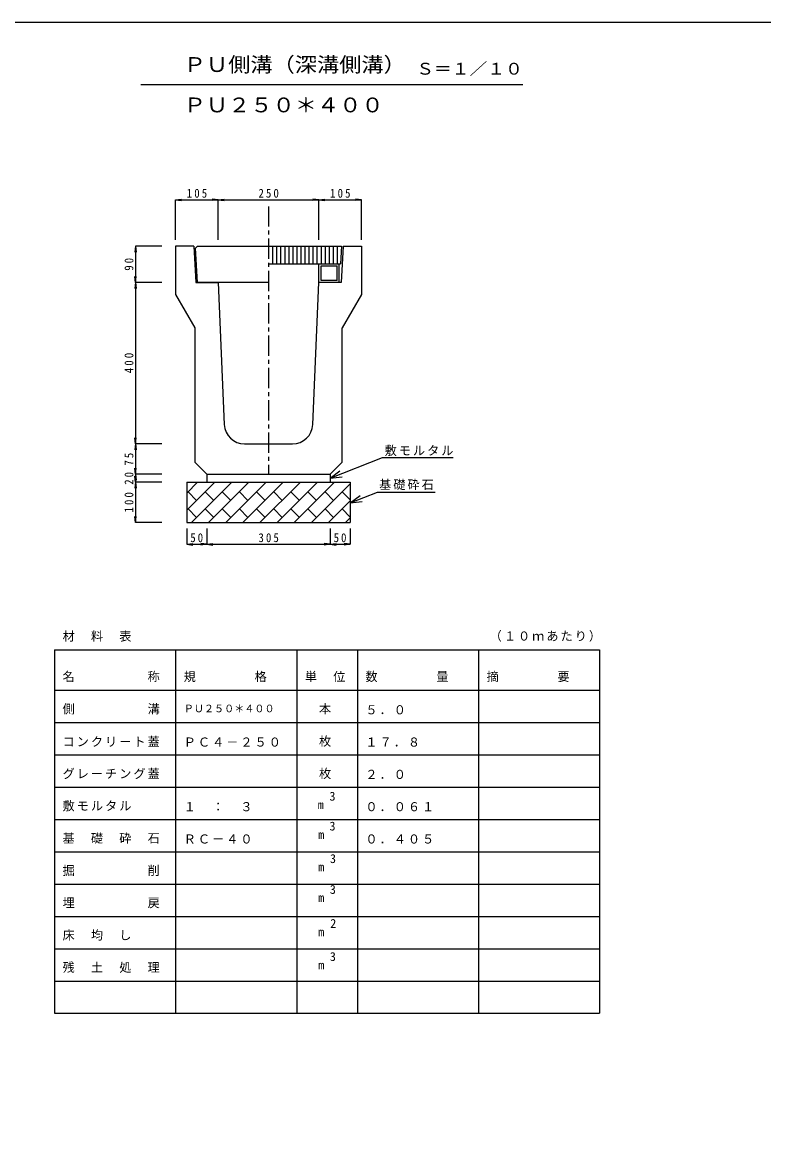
# Model space of a CAD drawing. Units: millimetres, scale not verified. Extents: x -4010 to 3990, y -2662 to 2838.
# Drawn here: x -352 to 1485, y 88 to 2838 of the extents above; entities that cross this region are included whole.
import ezdxf
from ezdxf.enums import TextEntityAlignment as Align

# ---------------------------------------------------------------- set-up
doc = ezdxf.new("R2010")
doc.units = ezdxf.units.MM
doc.header["$LTSCALE"] = 10
doc.linetypes.add('CHAIN1', pattern=[8, 5, -1, 1, -1])
doc.layers.add('0-0', color=7, linetype='Continuous')
doc.styles.add('ＭＳ ゴシック', font='')
doc.styles.get('ＭＳ ゴシック').set_extended_font_data('MS Gothic')

msp = doc.modelspace()

# ---------------------------------------------------------------- linework, layer by layer
at = {"layer": '0-0'}
for p, q in [((-57.91, 2684.32), (888.17, 2684.32)), ((28.19, 2398.69), (43.06, 2400.65)), ((28.19, 2398.69), (133.18, 2398.69)), ((28.19, 2299.96), (28.19, 2398.69)), ((28.19, 2398.69), (43.06, 2396.73)), ((133.18, 2398.69), (118.31, 2400.65)), ((133.18, 2398.69), (118.31, 2396.73)), ((133.18, 2398.69), (148.06, 2400.65)), ((133.18, 2299.96), (133.18, 2398.69)), ((133.18, 2398.69), (383.18, 2398.69)), ((133.18, 2398.69), (148.06, 2396.73)), ((383.18, 2398.69), (368.31, 2400.65)), ((383.18, 2398.69), (368.31, 2396.73)), ((383.18, 2398.69), (398.06, 2400.65)), ((383.18, 2299.96), (383.18, 2398.69)), ((383.18, 2398.69), (488.19, 2398.69)), ((383.18, 2398.69), (398.06, 2396.73)), ((488.19, 2398.69), (473.31, 2400.65)), ((488.19, 2398.69), (473.31, 2396.73)), ((488.19, 2299.96), (488.19, 2398.69)), ((-71.17, 2284.32), (-73.13, 2269.44)), ((-71.17, 2284.32), (-71.17, 2194.32)), ((-6.08, 2284.32), (-71.17, 2284.32)), ((-71.17, 2284.32), (-69.21, 2269.44)), ((73.18, 2284.32), (78.18, 2194.32)), ((82.19, 2284.32), (77.46, 2279.32)), ((268.19, 2284.32), (268.19, 2240.32)), ((278.18, 2284.32), (278.18, 2240.32)), ((288.18, 2284.32), (288.18, 2240.32)), ((298.19, 2284.32), (298.19, 2240.32)), ((308.18, 2284.32), (308.18, 2240.32)), ((318.19, 2284.32), (318.19, 2240.32)), ((328.18, 2284.32), (328.18, 2240.32)), ((338.19, 2284.32), (338.19, 2240.32)), ((348.18, 2284.32), (348.18, 2240.32)), ((358.19, 2284.32), (358.19, 2240.32)), ((368.18, 2284.32), (368.18, 2240.32)), ((378.18, 2284.32), (378.18, 2240.32)), ((388.18, 2284.32), (388.18, 2240.32)), ((398.18, 2284.32), (398.18, 2240.32)), ((408.19, 2284.32), (408.19, 2240.32)), ((418.18, 2284.32), (418.18, 2240.32)), ((428.19, 2284.32), (428.19, 2240.32)), ((443.18, 2284.32), (438.18, 2194.32)), ((82.19, 2194.32), (77.46, 2279.32)), ((258.18, 2240.32), (436.74, 2240.32)), ((383.18, 2194.32), (383.18, 2240.32)), ((388.18, 2235.32), (428.19, 2235.32)), ((388.18, 2199.32), (388.18, 2235.32)), ((428.19, 2199.32), (428.19, 2235.32)), ((433.19, 2194.32), (433.19, 2240.32)), ((-71.17, 2194.32), (-73.13, 2209.19)), ((-71.17, 2194.32), (-69.21, 2209.19)), ((-71.17, 2194.32), (-73.13, 2179.44)), ((-6.08, 2194.32), (-71.17, 2194.32)), ((-71.17, 2194.32), (-69.21, 2179.44)), ((-71.17, 2194.32), (-71.17, 1794.32)), ((-6.08, 2194.32), (-71.17, 2194.32)), ((78.18, 2194.32), (133.18, 2194.32)), ((258.18, 2194.32), (82.19, 2194.32)), ((133.18, 2194.32), (148.59, 1842.13)), ((367.78, 1842.13), (383.18, 2194.32)), ((438.18, 2194.32), (383.18, 2194.32)), ((428.19, 2199.32), (388.18, 2199.32)), ((28.19, 2164.32), (75.68, 2082.04)), ((488.19, 2164.32), (440.68, 2082.04)), ((75.68, 2082.04), (75.68, 1749.32)), ((440.68, 1749.32), (440.68, 2082.04)), ((-71.17, 1794.32), (-73.13, 1809.19)), ((-71.17, 1794.32), (-73.13, 1779.44)), ((-71.17, 1794.32), (-69.21, 1809.19)), ((-6.08, 1794.32), (-71.17, 1794.32)), ((-71.17, 1794.32), (-69.21, 1779.44)), ((-71.17, 1794.32), (-71.17, 1719.32)), ((198.55, 1794.32), (317.82, 1794.32)), ((410.68, 1709.65), (540.59, 1760.56)), ((540.59, 1760.56), (715.77, 1760.56)), ((-71.17, 1719.32), (-73.13, 1734.19)), ((-71.17, 1719.32), (-69.21, 1734.19)), ((75.68, 1749.32), (105.68, 1719.32)), ((440.68, 1749.32), (410.68, 1719.32)), ((-71.17, 1719.32), (-73.13, 1704.44)), ((-71.17, 1699.32), (-73.13, 1714.19)), ((-6.08, 1719.32), (-71.17, 1719.32)), ((-71.17, 1719.32), (-69.21, 1704.44)), ((-71.17, 1719.32), (-71.17, 1699.32)), ((-71.17, 1699.32), (-69.21, 1714.19)), ((105.68, 1719.32), (410.68, 1719.32)), ((105.68, 1719.32), (105.68, 1699.32)), ((410.68, 1709.65), (434.83, 1727.45)), ((410.68, 1719.32), (410.68, 1699.32)), ((410.68, 1709.65), (440.5, 1712.99)), ((-71.17, 1699.32), (-73.13, 1684.44)), ((-6.08, 1699.32), (-71.17, 1699.32)), ((-71.17, 1699.32), (-69.21, 1684.44)), ((-71.17, 1699.32), (-71.17, 1599.32)), ((55.68, 1699.32), (460.68, 1699.32)), ((55.68, 1699.32), (55.68, 1599.32)), ((55.68, 1630.1), (124.9, 1699.32)), ((55.68, 1672.52), (82.48, 1699.32)), ((67.33, 1599.32), (167.33, 1699.32)), ((80.07, 1696.91), (77.66, 1699.32)), ((109.76, 1599.32), (209.76, 1699.32)), ((122.49, 1696.91), (120.09, 1699.32)), ((152.18, 1599.32), (252.18, 1699.32)), ((164.92, 1696.91), (162.51, 1699.32)), ((194.61, 1599.32), (294.61, 1699.32)), ((207.35, 1696.91), (204.94, 1699.32)), ((237.04, 1599.32), (337.04, 1699.32)), ((249.77, 1696.91), (247.36, 1699.32)), ((279.46, 1599.32), (379.46, 1699.32)), ((292.2, 1696.91), (289.79, 1699.32)), ((321.89, 1599.32), (421.89, 1699.32)), ((334.63, 1696.91), (332.22, 1699.32)), ((364.32, 1599.32), (460.68, 1695.68)), ((377.05, 1696.91), (374.64, 1699.32)), ((419.48, 1696.91), (417.07, 1699.32)), ((460.68, 1698.13), (459.5, 1699.32)), ((460.68, 1699.32), (460.68, 1599.32)), ((80.07, 1654.48), (58.85, 1675.69)), ((122.49, 1654.48), (101.28, 1675.69)), ((164.92, 1654.48), (143.71, 1675.69)), ((207.35, 1654.48), (186.13, 1675.69)), ((249.77, 1654.48), (228.56, 1675.69)), ((292.2, 1654.48), (270.99, 1675.69)), ((334.63, 1654.48), (313.41, 1675.69)), ((377.05, 1654.48), (355.84, 1675.69)), ((419.48, 1654.48), (398.27, 1675.69)), ((406.74, 1599.32), (460.68, 1653.26)), ((460.68, 1655.7), (440.69, 1675.69)), ((460.68, 1648.68), (527.99, 1674.97)), ((460.68, 1648.68), (484.85, 1666.46)), ((460.68, 1648.68), (490.5, 1651.99)), ((527.99, 1674.97), (671.02, 1674.97)), ((80.07, 1612.05), (58.86, 1633.27)), ((122.49, 1612.05), (101.28, 1633.27)), ((164.92, 1612.05), (143.71, 1633.27)), ((207.35, 1612.05), (186.13, 1633.27)), ((249.77, 1612.05), (228.56, 1633.27)), ((292.2, 1612.05), (270.99, 1633.27)), ((334.63, 1612.05), (313.41, 1633.27)), ((377.05, 1612.05), (355.84, 1633.27)), ((419.48, 1612.05), (398.27, 1633.27)), ((460.68, 1613.27), (440.69, 1633.27)), ((-71.17, 1599.32), (-73.13, 1614.19)), ((-71.17, 1599.32), (-69.21, 1614.19)), ((-6.08, 1599.32), (-71.17, 1599.32)), ((55.68, 1599.32), (460.68, 1599.32)), ((449.17, 1599.32), (460.68, 1610.83)), ((55.68, 1584.46), (55.68, 1545.75)), ((105.68, 1584.46), (105.68, 1545.75)), ((410.68, 1584.46), (410.68, 1545.75)), ((460.68, 1584.46), (460.68, 1545.75)), ((55.68, 1545.75), (70.56, 1547.71)), ((55.68, 1545.75), (105.68, 1545.75)), ((55.68, 1545.75), (70.56, 1543.79)), ((105.68, 1545.75), (90.81, 1547.71)), ((105.68, 1545.75), (90.81, 1543.79)), ((105.68, 1545.75), (120.56, 1547.71)), ((105.68, 1545.75), (410.68, 1545.75)), ((105.68, 1545.75), (120.56, 1543.79)), ((410.68, 1545.75), (395.81, 1547.71)), ((410.68, 1545.75), (395.81, 1543.79)), ((410.68, 1545.75), (425.56, 1547.71)), ((410.68, 1545.75), (460.68, 1545.75)), ((410.68, 1545.75), (425.56, 1543.79)), ((460.68, 1545.75), (445.81, 1547.71)), ((460.68, 1545.75), (445.81, 1543.79)), ((-271.81, 1284.32), (1078.19, 1284.32)), ((-271.81, 1284.32), (-271.81, 384.32)), ((28.19, 1284.32), (28.19, 384.32)), ((328.19, 1284.32), (328.19, 384.32)), ((478.19, 1284.32), (478.19, 384.32)), ((778.19, 1284.32), (778.19, 384.32)), ((1078.19, 1284.32), (1078.19, 384.32)), ((-271.81, 1184.32), (1078.19, 1184.32)), ((-271.81, 1104.32), (1078.19, 1104.32)), ((-271.81, 1024.32), (1078.19, 1024.32)), ((-271.81, 944.32), (1078.19, 944.32)), ((-271.81, 864.32), (1078.19, 864.32)), ((-271.81, 784.32), (1078.19, 784.32)), ((-271.81, 704.32), (1078.19, 704.32)), ((-271.81, 624.32), (1078.19, 624.32)), ((-271.81, 544.32), (1078.19, 544.32)), ((-271.81, 464.32), (1078.19, 464.32)), ((-271.81, 384.32), (1078.19, 384.32)), ((-176.81, 384.31), (833.19, 384.31))]:
    msp.add_line(p, q, dxfattribs=at)
at = {"layer": '0-0', "linetype": 'CHAIN1'}
msp.add_line((258.18, 2382.52), (258.18, 1719.32), dxfattribs=at)
at = {"layer": '0-0', "color": 2}
msp.add_lwpolyline([(-4010.17, 2838.48), (3989.83, 2838.48), (3989.83, -2661.53)], dxfattribs=at)
at = {"layer": '0-0'}
for points in [[(73.18, 2284.32), (28.19, 2284.32), (28.19, 2164.32)], [(82.19, 2284.32), (439.19, 2284.32), (436.74, 2240.32)], [(443.18, 2284.32), (488.19, 2284.32), (488.19, 2164.32)]]:
    msp.add_lwpolyline(points, dxfattribs=at)
for centre, start, end in [((198.55, 1844.32), 182.50522, 270), ((317.82, 1844.32), 270, 357.49478)]:
    msp.add_arc(centre, 50, start, end, dxfattribs=at)

# ---------------------------------------------------------------- texts
at = {"layer": '0-0', "color": 3, "style": 'ＭＳ ゴシック', "width": 1.1}
for s, p in [('ＰＵ側溝（深溝側溝）', (48.19, 2704.32)), ('ＰＵ２５０＊４００', (48.19, 2604.32))]:
    msp.add_text(s, height=36.66, dxfattribs=at).set_placement(p, align=Align.BOTTOM_LEFT)
at = {"layer": '0-0', "style": 'ＭＳ ゴシック', "width": 1.1}
msp.add_text('Ｓ＝１／１０', height=29.33, dxfattribs=at).set_placement((624.01, 2699.8), align=Align.BOTTOM_LEFT)
at = {"layer": '0-0', "color": 4, "style": 'ＭＳ ゴシック'}
msp.add_text('ＰＵ２５０＊４００', height=18.33, dxfattribs=at).set_placement((48.19, 1124.32), align=Align.BOTTOM_LEFT)
at = {"layer": '0-0', "style": 'ＭＳ ゴシック'}
for s, p in [('3', (409.04, 904.32)), ('m', (380.04, 883.32)), ('3', (409.04, 830.32)), ('m', (381.04, 809.32)), ('3', (410.34, 749.82)), ('m', (381.04, 729.32)), ('3', (410.04, 673.42)), ('m', (381.04, 653.32)), ('2', (411.04, 589.32)), ('m', (381.14, 568.32)), ('3', (410.04, 507.32)), ('m', (381.34, 486.32))]:
    msp.add_text(s, height=21.99, dxfattribs=at).set_placement(p, align=Align.BOTTOM_LEFT)
at = {"layer": '0-0', "char_height": 21.99, "attachment_point": 7, "style": 'ＭＳ ゴシック'}
for s, insert in [('\\T1.38;\\W0.9;105', (55.68, 2403.69)), ('\\T1.38;\\W0.9;250', (233.19, 2403.69)), ('\\T1.38;\\W0.9;105', (410.69, 2403.69)), ('\\T1.17;敷モルタル', (545.81, 1764.12)), ('\\T1.17;基礎砕石', (532.17, 1679.93)), ('\\T1.36;\\W0.9;50', (64.43, 1550.75)), ('\\T1.38;\\W0.9;305', (233.19, 1550.75)), ('\\T1.36;\\W0.9;50', (419.43, 1550.75)), ('\\T1.17;材\u3000料\u3000表', (-251.81, 1304.32)), ('\\T1.17;（１０ｍあたり）', (805.96, 1304.32)), ('\\T1.17;名\u3000\u3000\u3000\u3000\u3000称', (-251.81, 1204.32)), ('\\T1.17;規\u3000\u3000\u3000\u3000格', (48.19, 1204.32)), ('\\T1.17;単\u3000位', (348.19, 1204.32)), ('\\T1.17;数\u3000\u3000\u3000\u3000量', (498.19, 1204.32)), ('\\T1.17;摘\u3000\u3000\u3000\u3000要', (798.19, 1204.32)), ('\\T1.17;側\u3000\u3000\u3000\u3000\u3000溝', (-251.81, 1124.32)), ('\\T1.17;\u3000本', (348.19, 1124.32)), ('\\T1.17;５．０', (498.18, 1124.32)), ('\\T1.17;コンクリート蓋', (-251.81, 1044.32)), ('\\T1.17;ＰＣ４－２５０', (48.19, 1044.32)), ('\\T1.17;\u3000枚', (348.19, 1044.32)), ('\\T1.17;１７．８', (498.18, 1044.32)), ('\\T1.17;グレーチング蓋', (-251.81, 964.32)), ('\\T1.17;\u3000枚', (348.19, 964.32)), ('\\T1.17;２．０', (498.18, 964.32)), ('\\T1.17;敷モルタル', (-251.81, 884.32)), ('\\T1.17;１\u3000：\u3000３', (48.19, 884.32)), ('\\T1.17;０．０６１', (498.19, 884.32)), ('\\T1.17;基\u3000礎\u3000砕\u3000石', (-251.81, 804.32)), ('\\T1.17;ＲＣ－４０', (48.19, 804.32)), ('\\T1.17;０．４０５', (498.19, 804.32)), ('\\T1.17;掘\u3000\u3000\u3000\u3000\u3000削', (-251.81, 724.32)), ('\\T1.17;埋\u3000\u3000\u3000\u3000\u3000戻', (-251.81, 644.32)), ('\\T1.17;床\u3000均\u3000し', (-251.81, 564.32)), ('\\T1.17;残\u3000土\u3000処\u3000理', (-251.81, 484.32))]:
    msp.add_mtext(s, dxfattribs=dict(at, insert=insert))
at = {"layer": '0-0', "char_height": 21.99, "attachment_point": 7, "rotation": 90, "style": 'ＭＳ ゴシック'}
for s, insert in [('\\T1.36;\\W0.9;90', (-76.17, 2223.07)), ('\\T1.38;\\W0.9;400', (-76.17, 1969.32)), ('\\T1.36;\\W0.9;75', (-76.17, 1740.57)), ('\\T1.36;\\W0.9;20', (-76.17, 1693.07)), ('\\T1.38;\\W0.9;100', (-76.17, 1624.32))]:
    msp.add_mtext(s, dxfattribs=dict(at, insert=insert))

doc.saveas('drawing.dxf')
